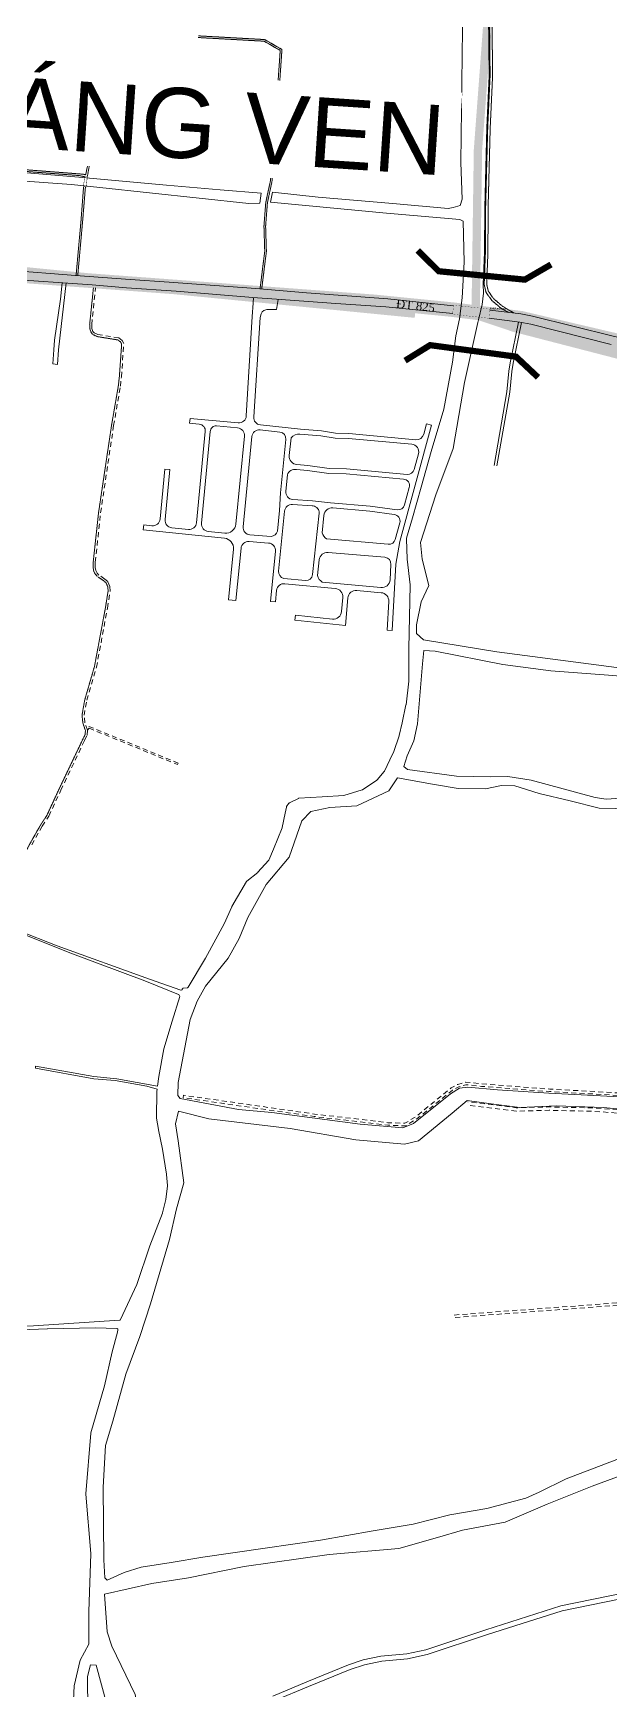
# Model space of a CAD drawing. Header units: metres. Extents: x 556238 to 587446, y 1177111 to 1219372.
# Drawn here: x 574813 to 575507, y 1197093 to 1199084 of the extents above; entities that cross this region are included whole.
import ezdxf

# ---------------------------------------------------------------- set-up
doc = ezdxf.new("R2010")
doc.units = ezdxf.units.M
doc.header["$MEASUREMENT"] = 0
for name, pattern in [('ACAD_ISO03W100', [30, 12, -18]), ('DASHED2', [0.375, 0.25, -0.125]), ('Xr_GT Ben Luc$0$ACAD_ISO05W100', [33, 24, -3, 0, -3, 0, -3]), ('Xr_Nen GT$0$DASHED', [0.75, 0.5, -0.25]), ('Xr_Nen GT$0$MON', [10, 6, -4])]:
    doc.linetypes.add(name, pattern=pattern)
doc.layers.add('CAU', color=7, linetype='Continuous')
doc.layers.add('DUONG GIAO THONG', color=7, linetype='Continuous')
for name, color, linetype, lineweight in [('CNTV-TEXT', 40, 'Continuous', 20), ('PHL_VUNG CAP NUOC', 4, 'Xr_GT Ben Luc$0$ACAD_ISO05W100', 40), ('Pipe Existing_DTDH', 4, 'ACAD_ISO03W100', 40), ('Xr_Nen GT$0$CAU-CONG', 4, 'Continuous', 0), ('Xr_Nen GT$0$DUONG BT-NEN BT', 38, 'Continuous', 0), ('Xr_Nen GT$0$DUONG NHUA', 38, 'Continuous', 0), ('Xr_Nen GT$0$DUONG_DA', 38, 'Xr_Nen GT$0$MON', 0), ('Xr_Nen GT$0$Madiem', 5, 'Continuous', 0), ('Xr_Nen GT$1$SONG_HO', 250, 'Continuous', 0)]:
    doc.layers.add(name, color=color, linetype=linetype, lineweight=lineweight)
doc.styles.add('ARIAL', font='arial.ttf')
doc.styles.add('Xr_Nen GT$0$BINH_DO', font='Vhelvcn.ttf')
doc.styles.add('Xr_Nen GT$0$ROMANS', font='romans.shx')
doc.linetypes.add('Xr_Nen GT$0$TAL_N_P', pattern='A,2,[130,ltypeshp.shx,S=1,R=0,X=0,Y=-1],4,[130,ltypeshp.shx,S=2,R=0,X=0,Y=-2],2', length=8)
doc.linetypes.add('Xr_Nen GT$0$TAL_N_T', pattern='A,2,[130,ltypeshp.shx,S=1,R=0,X=0,Y=1],4,[130,ltypeshp.shx,S=2,R=0,X=0,Y=2],2', length=8)

# ---------------------------------------------------------------- blocks, each defined once
blk = doc.blocks.new('GT CHINH')
at = {"layer": 'CAU', "ltscale": 5, "const_width": 7.5}
for points in [[(9883.3, -375.4), (9908.3, -400.4), (10011.8, -410.5), (10043.2, -392.3)], [(9868, -507.8), (9898, -489.2), (10001.1, -503), (10027.6, -527.9)]]:
    blk.add_lwpolyline(points, dxfattribs=at)
at = {"layer": 'DUONG GIAO THONG', "color": 9, "ltscale": 5, "const_width": 17.5}
blk.add_lwpolyline([(10185.4, -498.7), (10068.3, -471.3), (10007.4, -456.9), (9925.6, -446.6), (9831.2, -437.2), (9562.4, -417.1), (9344.3, -401), (9160, -387), (8869.4, -363), (8610.9, -331.3), (8429.6, -309.4), (7769.3, -229)], dxfattribs=at)
at = {"layer": 'CNTV-TEXT', "ltscale": 5, "insert": (9479.5, -215), "char_height": 84, "width": 874.675, "attachment_point": 5, "rotation": 356.1955, "style": 'ARIAL', "bg_fill": 3, "box_fill_scale": 1.2, "bg_fill_color": 256, "bg_fill_transparency": 0}
blk.add_mtext('CẦU LÁNG VEN', dxfattribs=at)
blk = doc.blocks.new('DTDH_EXISTING_PIPE')
at = {"layer": 'Pipe Existing_DTDH', "color": 3, "linetype": 'DASHED2', "ltscale": 200, "const_width": 15, "elevation": 0.8, "flags": 128}
for points in [[(-2496, -1266.2), (-3136.9, -1203.2), (-3545.3, -1165.9), (-4627.7, -1016.2), (-4675, -1002.8), (-4693.2, -971.8), (-4718.3, -916.6), (-5085, 59.8), (-5109.8, 114.2), (-5172.5, 213.7), (-5249.9, 317.4), (-5555.4, 744.2), (-5667.4, 914.8), (-5831.8, 1137.3), (-5935.2, 1288.6), (-6032.7, 1441), (-6287.6, 1866.7), (-6610.9, 2390.5), (-6649.7, 2469.8), (-6694.7, 2573), (-6740.6, 2687.7), (-6800.8, 2839), (-6832.2, 2920), (-6836.4, 2930.7), (-6842.6, 2944.3)], [(299.1, -1601.8), (225.6, -1689.8), (77.2, -1896), (-11.3, -2040.1), (-169.7, -2299.3), (-221.1, -2360.2), (-265.3, -2418), (-320, -2488.8), (-398.2, -2594), (-440.4, -2650.1), (-483.7, -2705.8), (-530.4, -2771.4), (-541.3, -2785.3), (-547.5, -2791), (-551.7, -2792.2), (-564.3, -2769.6), (-572, -2741), (-590.4, -2702.8), (-601.5, -2688.1), (-604.9, -2687.4), (-612.8, -2688.1), (-665, -2696.1), (-671.7, -2566), (-674.9, -2437.5), (-677.1, -2370.9), (-680.8, -2325.8), (-688, -2295.8), (-695.7, -2281.4), (-712.8, -2259.2), (-810.3, -2163), (-952.9, -2032.8), (-1398.1, -1605.1), (-1431, -1574.6), (-1525.7, -1515.4), (-1602.5, -1464.7), (-1681.1, -1448), (-1944, -1395.2), (-2376.7, -1283.2), (-2428.1, -1265.9)]]:
    blk.add_lwpolyline(points, dxfattribs=at)

msp = doc.modelspace()

# ---------------------------------------------------------------- linework, layer by layer
at = {"layer": 'PHL_VUNG CAP NUOC', "color": 13, "ltscale": 5, "const_width": 10}
msp.add_lwpolyline([(575567.67454, 1199630.86106), (575373.10981, 1199302.19587), (575363.71881, 1199206.34669), (575366.12776, 1199198.77724), (575347.04923, 1198943.79555), (575344.3158, 1198751.22313), (575342.84413, 1198748.69087), (575398.94427, 1198741.61663), (575459.90607, 1198727.15504), (575576.96232, 1198699.74477)], dxfattribs=at)
at = {"layer": 'Xr_Nen GT$0$CAU-CONG', "const_width": 0.5, "flags": 128}
msp.add_lwpolyline([(574878.26691, 1198912.15752), (574876.68212, 1198899.14065), (574873.50558, 1198899.52739), (574875.09036, 1198912.54426)], close=True, dxfattribs=at)
at = {"layer": 'Xr_Nen GT$0$CAU-CONG', "const_width": 0.2, "elevation": 4.264, "flags": 128}
msp.add_lwpolyline([(575361.52, 1198752.469), (575317.80262, 1198757.27791), (575316.60184, 1198746.36168), (575360.51219, 1198741.53155)], close=True, dxfattribs=at)
at = {"layer": 'Xr_Nen GT$0$DUONG BT-NEN BT', "flags": 128}
for points in [[(574852.90685, 1198783.96379), (574843.39057, 1198703.74939), (574842.25759, 1198686.23024), (574836.63828, 1198687.01952), (574837.99377, 1198703.78945), (574838.89881, 1198715.28552), (574845.83389, 1198764.35888), (574845.83389, 1198764.35888), (574847.80936, 1198784.30661)], [(575366.32266, 1198564.82109), (575381.71369, 1198653.10704), (575384.14921, 1198677.98406), (575385.82485, 1198688.09105), (575395.73427, 1198737.022)], [(575369.77066, 1198564.21999), (575385.18424, 1198652.63532), (575387.62118, 1198677.52681), (575389.26731, 1198687.45581), (575399.23684, 1198736.46337)]]:
    msp.add_lwpolyline(points, dxfattribs=at)
at = {"layer": 'Xr_Nen GT$0$DUONG NHUA', "flags": 128}
for points in [[(575316.69438, 1198747.28203), (575236.61625, 1198755.35642), (575176.25978, 1198759.48315), (575105.16681, 1198764.35033), (575076.95758, 1198766.54504), (574984.6008, 1198774.17602), (574925.29104, 1198778.32196), (574884.15554, 1198781.86224), (574778.65567, 1198788.95737)], [(575361.52225, 1198751.47143), (575361.52225, 1198751.47143), (575398.65066, 1198746.76477), (575412.61561, 1198744.07853), (575509.42335, 1198719.9824), (575578.09534, 1198704.61489), (575760.89648, 1198660.45964), (575886.60895, 1198630.42174), (575926.3412, 1198622.12101), (575965.55265, 1198615.06939), (576017.84326, 1198605.93901), (576100.50987, 1198591.11261), (576149.63505, 1198582.43086), (576164.00163, 1198579.5004), (576188.3346, 1198573.12829), (576199.80857, 1198568.6116), (576221.28006, 1198558.92238), (576288.8677, 1198517.82904), (576328.7371, 1198492.76703), (576377.55602, 1198460.73738), (576398.35522, 1198445.71221), (576415.05733, 1198431.92877), (576541.74028, 1198317.52824)], [(575961.36386, 1197085.5387), (575910.90998, 1197121.69582), (575854.21874, 1197162.1568), (575806.90906, 1197196.13355), (575757.63586, 1197230.47705), (575734.48321, 1197247.02595), (575729.02877, 1197247.92036), (575710.69343, 1197244.51022), (575618.35412, 1197223.64197), (575448.11212, 1197188.84393), (575358.48003, 1197160.27229), (575286.03703, 1197136.14744), (575262.59702, 1197131.10277), (575231.50502, 1197128.23125), (575210.84013, 1197124.05977), (575193.78733, 1197118.24588), (575143.78503, 1197097.92569), (575103.21598, 1197080.86136)], [(575617.09188, 1197229.50803), (575446.59588, 1197194.65807), (575356.62095, 1197165.97714), (575284.45322, 1197141.94396), (575261.68666, 1197137.04423), (575230.63301, 1197134.17625), (575209.27187, 1197129.86423), (575191.68806, 1197123.86929), (575141.49233, 1197103.47049), (575100.6562, 1197086.29382)]]:
    msp.add_lwpolyline(points, dxfattribs=at)
at = {"layer": 'Xr_Nen GT$0$DUONG NHUA'}
for points in [[(575317.69651, 1198756.5681), (575239.05419, 1198765.09922), (575141.36783, 1198772.19082), (575080.26103, 1198777.15419), (574976.51442, 1198784.80106), (574929.37399, 1198788.32569), (574864.05964, 1198793.09452), (574782.61865, 1198799.31233)], [(575360.53222, 1198741.78466), (575360.53222, 1198741.78466), (575397.13506, 1198736.87298), (575410.46189, 1198734.30949), (575507.12343, 1198710.24975)]]:
    msp.add_lwpolyline(points, dxfattribs=at)
for points in [[(575085.77992, 1198742.68438), (575077.87407, 1198622.96673, 0.4018436039), (575085.88118, 1198613.42647), (575133.8375, 1198608.20952), (575159.12342, 1198606.25544), (575176.09794, 1198603.44407), (575191.89351, 1198603.2115), (575272.41016, 1198595.71917, 0.3650181473), (575281.93312, 1198602.33528), (575285.29363, 1198614.7862), (575291.08635, 1198613.22274), (575253.33128, 1198473.33744), (575248.64408, 1198446.25583), (575243.91595, 1198366.40922), (575237.92644, 1198366.76389), (575239.97496, 1198401.35835, 0.404305137), (575230.92204, 1198411.90616), (575201.70821, 1198414.63367, 0.4153477515), (575190.81839, 1198405.56802), (575187.85371, 1198372.4284), (575127.23909, 1198378.74366), (575127.86084, 1198384.71135), (575172.32772, 1198380.07849, 0.4184932129), (575183.3242, 1198389.1336), (575184.85123, 1198406.20289, 0.4130802821), (575175.8206, 1198417.05063), (575115.07129, 1198422.7224, 0.4120638382), (575105.28002, 1198414.6638), (575103.87765, 1198400.74839), (575097.90789, 1198401.35001), (575103.98632, 1198461.6651, 0.420302462), (575095.74817, 1198471.53896), (575072.31732, 1198473.41025, 0.4093152217), (575062.64266, 1198465.3055), (575056.57411, 1198402.58024), (575047.61594, 1198403.44692), (575053.5029, 1198464.29533, 0.4124670083), (575042.7855, 1198477.38804), (574945.18162, 1198487.4192), (574945.79504, 1198493.38776), (574955.68783, 1198492.37103, 0.4161072599), (574965.56655, 1198500.46162), (574971.3364, 1198560.40875), (574977.3088, 1198559.83392), (574971.52409, 1198499.73243, 0.4123223972), (574979.56257, 1198489.91733), (574999.44636, 1198487.87379, 0.4163548839), (575009.32581, 1198495.97194), (575019.77875, 1198605.54499, 0.4144204216), (575012.56901, 1198614.2691), (575000.85477, 1198615.37825), (575001.42035, 1198621.35154), (575059.1108, 1198615.88915, 0.4225744657), (575068.93961, 1198624.25603), (575075.96235, 1198743.6937), (575077.0285, 1198759.89026), (575077.54271, 1198766.49952)], [(575106.4046, 1198485.66121), (575108.93058, 1198510.726), (575110.19941, 1198531.81012), (575116.43225, 1198596.11479, 0.4107807916), (575109.33475, 1198604.83966), (575085.54244, 1198607.42792, 0.4177066792), (575075.61094, 1198599.34739), (575065.14677, 1198491.1883, 0.4191289282), (575073.38844, 1198481.35018), (575098.95957, 1198479.30796, 0.256596058), (575106.4046, 1198485.66121)], [(575107.62521, 1198437.93474, 0.3247916007), (575113.86733, 1198428.8609), (575139.92042, 1198426.42849, 0.4109680536), (575148.62071, 1198433.56186), (575156.33565, 1198507.34251, 0.4147191245), (575149.19729, 1198516.13255), (575147.85513, 1198516.27055), (575124.43116, 1198517.86262, 0.4047041682), (575114.86622, 1198509.78576), (575107.62521, 1198437.93474)]]:
    msp.add_lwpolyline(points, format="xyb", dxfattribs=at)
at = {"layer": 'Xr_Nen GT$0$DUONG NHUA', "elevation": 1.822}
msp.add_lwpolyline([(575107.17814, 1198764.047), (575105.30407, 1198752.12362), (575093.77818, 1198752.12362), (575090.09146, 1198751.02777), (575088.15591, 1198749.24719), (575086.77338, 1198746.76053), (575085.77992, 1198742.68438)], dxfattribs=at)
at = {"layer": 'Xr_Nen GT$0$DUONG NHUA'}
for points in [[(575025.79501, 1198605.4299), (575015.28204, 1198495.2276, 0.4120754782), (575023.32124, 1198485.42006), (575043.22085, 1198483.3749, 0.4159622761), (575056.39191, 1198494.15644), (575066.64082, 1198600.0906, 0.4148126006), (575058.53102, 1198609.91721), (575033.17219, 1198612.3183, 0.4481251551)], [(575122.64958, 1198598.06683), (575120.58077, 1198576.72276, 0.4208104385), (575129.79326, 1198565.78549), (575134.13192, 1198565.46317), (575142.95717, 1198564.54494), (575168.48847, 1198561.09919), (575189.29582, 1198560.73848), (575262.00908, 1198553.98989, 0.3649501396), (575270.47202, 1198559.87104), (575275.58692, 1198578.82213, 0.465181986), (575267.73171, 1198590.1286), (575191.57089, 1198597.2156), (575175.56059, 1198597.45133), (575158.40071, 1198600.2934), (575133.3752, 1198602.22736, 0.2390140047)], [(575118.32184, 1198553.4173), (575116.41088, 1198533.70176, 0.4226630462), (575124.7586, 1198523.8542), (575148.36556, 1198522.2497), (575169.99962, 1198520.02525), (575217.75864, 1198515.68116), (575250.25304, 1198511.50399, 0.3749841021), (575258.99668, 1198517.35409), (575264.65442, 1198538.31643, 0.4652549877), (575257.67011, 1198548.3668), (575188.96611, 1198554.74329), (575168.03367, 1198555.10617), (575142.24529, 1198558.58662), (575133.59908, 1198559.48622), (575129.23889, 1198559.81014, 0.3858486887)], [(575165.25905, 1198476.50152), (575239.41248, 1198470.08104, 0.3632010295), (575247.82619, 1198475.96661), (575253.21076, 1198495.91684, 0.4545622723), (575246.50715, 1198505.93615), (575217.10416, 1198509.71592), (575172.95546, 1198513.73162, 0.4102713474), (575162.10384, 1198504.81273), (575159.8956, 1198483.69462, 0.1459740191)], [(575160.22707, 1198424.53259), (575230.60064, 1198417.96226, 0.4241918991), (575241.51275, 1198427.32785), (575242.61443, 1198445.93258, 0.4062626612), (575235.31851, 1198454.37565), (575167.32084, 1198460.26314, 0.4090040839), (575156.51246, 1198451.3404), (575154.53127, 1198432.39358, 0.1926592737)]]:
    msp.add_lwpolyline(points, format="xyb", close=True, dxfattribs=at)
at = {"layer": 'Xr_Nen GT$0$DUONG_DA', "linetype": 'Xr_Nen GT$0$DASHED', "flags": 128}
for points in [[(575629.79402, 1199648.87493), (575615.54584, 1199638.34514), (575605.88577, 1199631.97482), (575592.31956, 1199627.63338), (575585.21122, 1199623.14719), (575574.51143, 1199610.28082), (575549.06379, 1199567.81833), (575486.42932, 1199461.15534), (575454.05064, 1199411.11681), (575397.98106, 1199310.37794), (575383.08302, 1199281.30403), (575378.97783, 1199271.09451), (575374.30946, 1199255.71618), (575372.67599, 1199229.41179), (575370.06354, 1199197.80079), (575360.85204, 1199106.78626), (575361.62076, 1199032.99302), (575358.75085, 1198970.48969), (575356.22762, 1198874.4781), (575356.00671, 1198821.04017), (575354.52172, 1198782.13969), (575356.74599, 1198772.76597), (575363.54171, 1198763.10583), (575374.24282, 1198753.96408), (575383.75644, 1198748.48199)], [(575632.05502, 1199646.81552), (575617.26436, 1199635.88482), (575607.19299, 1199629.24329), (575593.59771, 1199624.89254), (575587.21409, 1199620.86374), (575576.96587, 1199608.54037), (575551.64395, 1199566.28767), (575488.98335, 1199459.58016), (575456.62348, 1199409.57072), (575400.62745, 1199308.96398), (575385.81535, 1199280.05779), (575381.81029, 1199270.09728), (575377.28196, 1199255.18027), (575375.66832, 1199229.19526), (575373.05107, 1199197.52618), (575363.85362, 1199106.65042), (575364.62148, 1199032.9398), (575361.74904, 1198970.38147), (575359.22745, 1198874.43248), (575359.00647, 1198820.97673), (575357.53514, 1198782.43417), (575359.5317, 1198774.02009), (575365.77782, 1198765.14122), (575375.97407, 1198756.43076), (575389.76607, 1198748.0168)], [(575085.44074, 1198776.73347), (575091.09548, 1198821.89607), (575090.15298, 1198852.24816), (575092.30369, 1198880.50784), (575097.83437, 1198906.32147), (575100.56601, 1198929.81221), (575102.25935, 1198955.48617), (575109.67761, 1199063.29555), (575090.49887, 1199074.41559), (575011.2855, 1199078.82665)], [(575087.43606, 1198776.5714), (575093.09935, 1198821.80231), (575092.15534, 1198852.20319), (575094.28766, 1198880.22115), (575099.80997, 1198905.99573), (575102.55838, 1198929.63077), (575104.25483, 1198955.35171), (575111.7584, 1199064.40095), (575091.08798, 1199076.38589), (575011.3967, 1199080.82355)], [(574878.2661, 1198912.15088), (574881.76105, 1198931.36794), (574888.67781, 1198973.78249), (574901.16157, 1199034.67679), (574899.20232, 1199035.07845), (574886.71041, 1198974.14441), (574879.7856, 1198931.68048), (574876.22428, 1198914.2376), (574868.73104, 1198914.98924), (574802.45081, 1198920.10388), (574748.12468, 1198924.29606), (574709.06737, 1198927.30999), (574676.15892, 1198930.10794), (574630.03882, 1198933.85944), (574585.62171, 1198938.34569), (574535.13331, 1198942.84105), (574534.95593, 1198940.84893), (574585.43253, 1198936.35462), (574629.85723, 1198931.8676), (574675.99313, 1198928.11482), (574708.90571, 1198925.31652), (574747.97081, 1198922.30199), (574802.29693, 1198918.10981), (574868.43461, 1198913.00617), (574874.87239, 1198911.56831)], [(574864.66532, 1198793.06687), (574870.5549, 1198858.75416), (574873.66131, 1198899.50843)], [(574866.65733, 1198792.88827), (574872.54825, 1198858.59041), (574875.85713, 1198899.24109)], [(574269.81376, 1198826.28213), (574220.879, 1198606.19456), (574224.60158, 1198601.73941), (574260.00322, 1198593.8931), (574407.35504, 1198553.13308), (574557.55365, 1198512.91226), (574653.46075, 1198486.13983), (574656.07262, 1198483.5787), (574657.72304, 1198479.59578), (574657.139, 1198475.16114), (574645.28621, 1198434.67816), (574645.34735, 1198432.63625), (574646.5825, 1198431.24587), (574649.79123, 1198430.12757), (574731.61824, 1198405.74895), (574730.90442, 1198403.35302), (574649.02254, 1198427.74799), (574645.1455, 1198429.09921), (574642.87563, 1198431.65435), (574642.77546, 1198434.99988), (574654.68557, 1198475.67865), (574655.15695, 1198479.25783), (574653.95823, 1198482.15065), (574652.1694, 1198483.90473), (574556.89421, 1198510.50076), (574406.69843, 1198550.72083), (574259.39908, 1198591.46633), (574224.06062, 1198599.29864), (574219.36005, 1198599.363), (574219.25114, 1198598.87317), (574174.82821, 1198406.44494), (574154.03684, 1198317.84129), (574134.79608, 1198208.28125), (574127.13171, 1198167.35254), (574098.89604, 1198060.34193), (574098.55957, 1198052.40853), (574098.97887, 1198048.69904), (574102.72358, 1198044.65688), (574120.95543, 1198037.77649), (574271.39675, 1197998.84225), (574275.42504, 1197996.35808), (574382.3747, 1197975.168), (574462.82885, 1197958.98865), (574504.66616, 1197945.72289), (574514.83451, 1197944.5774), (574523.43522, 1197945.64179), (574537.94973, 1197951.08444), (574606.31101, 1197984.72436), (574659.89575, 1198014.25591), (574668.64591, 1198025.10636), (574678.50751, 1198044.24285), (574681.7531, 1198046.74372), (574687.87973, 1198046.70093), (574752.91567, 1198023.32392), (574756.98204, 1198022.93541), (574759.75506, 1198023.61926), (574763.45762, 1198025.53661), (574765.89542, 1198028.1457), (574809.15877, 1198110.15596), (574821.92852, 1198132.67795), (574829.78629, 1198144.76479), (574844.04593, 1198175.63042), (574872.68825, 1198235.67423), (574875.46841, 1198241.33465), (574875.90314, 1198246.25427), (574872.83425, 1198255.13557), (574871.76118, 1198264.66146), (574875.07533, 1198283.23045), (574886.63063, 1198322.88541), (574899.90875, 1198393.91353), (574903.10073, 1198413.98743), (574902.72007, 1198418.8518), (574900.66636, 1198423.66868), (574897.79579, 1198426.23414), (574890.48228, 1198431.20471), (574887.88249, 1198434.02518), (574885.82597, 1198437.58593), (574885.19177, 1198441.83873), (574885.2344, 1198448.88321), (574891.65275, 1198508.24663), (574907.22244, 1198613.00198), (574915.354, 1198660.22813), (574916.62107, 1198671.45106), (574919.35445, 1198710.60325), (574917.88589, 1198713.33465), (574915.00332, 1198715.51963), (574890.0368, 1198719.55109), (574884.64832, 1198722.14783), (574882.70594, 1198724.46736), (574881.2173, 1198728.73623), (574880.94092, 1198734.00329), (574885.4807, 1198778.23436)]]:
    msp.add_lwpolyline(points, dxfattribs=at)
at = {"layer": 'Xr_Nen GT$0$DUONG_DA'}
for points in [[(574811.35224, 1198108.95591), (574824.06587, 1198131.37891), (574831.98034, 1198143.55298), (574846.30898, 1198174.56795), (574874.9385, 1198234.58495), (574877.91771, 1198240.65061), (574878.44043, 1198246.56609), (574875.28756, 1198255.69046), (574874.28616, 1198264.58007), (574877.51293, 1198282.65949), (574889.06536, 1198322.3046), (574902.3724, 1198393.48746), (574905.61621, 1198413.88726), (574905.18048, 1198419.45536), (574902.7476, 1198425.16156), (574899.33814, 1198428.20863), (574892.12551, 1198433.11064), (574889.90867, 1198435.51566), (574888.22853, 1198438.42471), (574887.69289, 1198442.01658), (574887.73359, 1198448.74091), (574894.13291, 1198507.92837), (574909.69106, 1198612.60605), (574917.83007, 1198659.87549), (574919.11128, 1198671.22367), (574921.89873, 1198711.15036), (574919.82997, 1198714.99808), (574916.01696, 1198717.88834), (574890.79443, 1198721.96113), (574886.21907, 1198724.16602), (574884.91605, 1198725.72205), (574883.69519, 1198729.22301), (574883.44764, 1198733.94079), (574887.96764, 1198777.97911)], [(574878.44043, 1198246.56609), (574880.47589, 1198248.99063), (574986.54795, 1198205.3367), (574987.30911, 1198207.18619), (574876.25508, 1198252.89046)]]:
    msp.add_lwpolyline(points, dxfattribs=at)
at = {"layer": 'Xr_Nen GT$0$DUONG_DA', "flags": 128}
for points in [[(575686.06115, 1197797.06502), (575675.53156, 1197801.51801), (575611.94362, 1197802.8185), (575546.6095, 1197809.22125), (575433.24714, 1197815.5828), (575351.38544, 1197821.83416), (575332.15919, 1197823.91383), (575322.74475, 1197821.13062), (575314.93833, 1197816.95565), (575272.48387, 1197782.50573), (575259.4502, 1197774.46719), (575239.00543, 1197775.20444), (575150.63788, 1197785.62714), (574993.47676, 1197808.14683), (574993.05124, 1197805.17717), (575150.24935, 1197782.65217), (575238.77529, 1197772.21079), (575260.25095, 1197771.43637), (575274.22367, 1197780.05407), (575316.60599, 1197814.44544), (575323.88924, 1197818.34061), (575332.43371, 1197820.86663), (575351.10985, 1197818.84647), (575433.04886, 1197812.5892), (575546.37906, 1197806.22947), (575611.76638, 1197799.8215), (575674.72878, 1197798.5338), (575681.36674, 1197794.86318)], [(575672.47146, 1197782.61021), (575658.42978, 1197780.77795), (575620.70103, 1197778.30847), (575599.57568, 1197777.44686), (575549.07843, 1197782.51545), (575518.13214, 1197786.44488), (575487.05011, 1197788.83623), (575432.48587, 1197790.11613), (575392.81661, 1197789.08856), (575334.52327, 1197796.32759)], [(575674.17886, 1197786.81311), (575658.03997, 1197784.76099), (575620.48887, 1197782.30314), (575599.69451, 1197781.45503), (575549.53019, 1197786.49021), (575518.53774, 1197790.4255), (575487.25058, 1197792.83263), (575432.48098, 1197794.11735), (575393.01238, 1197793.09498), (575335.01622, 1197800.2971)], [(575652.047, 1197573.42629), (575642.7499, 1197568.7604), (575633.97452, 1197566.01356), (575528.18053, 1197559.75291), (575318.38985, 1197544.13986), (575318.6125, 1197541.14813), (575528.38048, 1197556.75949), (575634.5193, 1197563.04055), (575643.84751, 1197565.96043), (575654.8113, 1197571.01052)]]:
    msp.add_lwpolyline(points, dxfattribs=at)
at = {"layer": 'Xr_Nen GT$1$SONG_HO', "linetype": 'Xr_Nen GT$0$TAL_N_P', "flags": 128}
msp.add_lwpolyline([(574363.11147, 1200804.47708), (574378.20714, 1200806.67163), (574379.0768, 1200790.74156), (574381.24245, 1200745.17014), (574384.28322, 1200717.77451), (574391.63543, 1200696.14746), (574417.061, 1200657.57296), (574523.6358, 1200475.72201), (574736.8215, 1200113.52463), (574893.70769, 1199855.36382), (574950.94884, 1199758.42258), (574978.05871, 1199708.43543), (575004.10894, 1199648.7077), (575044.70614, 1199554.0935), (575078.3165, 1199484.89321), (575119.05104, 1199392.15291), (575144.63657, 1199332.59991), (575154.08197, 1199315.69385), (575163.84908, 1199284.83015), (575173.78978, 1199259.49998), (575181.95298, 1199249.02805), (575190.3882, 1199243.10506), (575212.7822, 1199239.83913), (575249.8775, 1199236.8656), (575260.38265, 1199234.4524), (575272.11042, 1199228.95536), (575276.0755, 1199226.00923), (575276.52512, 1199219.4395), (575278.5357, 1199211.97902), (575283.26934, 1199209.09284), (575303.45043, 1199206.66148), (575328.95902, 1199204.14044), (575336.10918, 1199204.71931), (575335.99379, 1199231.57675), (575338.22591, 1199251.77056), (575341.20951, 1199263.11914), (575346.56503, 1199278.49258), (575354.67971, 1199296.60272), (575365.62468, 1199319.56016), (575374.49285, 1199336.19987), (575406.83118, 1199394.57854), (575447.79553, 1199461.55448), (575492.40764, 1199537.28065), (575516.10394, 1199580.90608), (575543.33713, 1199622.01402), (575565.20515, 1199649.43354), (575575.45784, 1199658.32532), (575598.47799, 1199670.64532), (575602.24779, 1199670.71412), (575615.17163, 1199659.54671), (575621.2454, 1199653.65566), (575623.16066, 1199649.50336), (575622.73862, 1199646.35667), (575614.91572, 1199639.24725), (575605.40645, 1199632.97639), (575591.85091, 1199628.63836), (575584.47684, 1199623.98446), (575573.61147, 1199610.91899), (575548.11773, 1199568.37957), (575485.49285, 1199461.73291), (575453.10726, 1199411.68371), (575397.01072, 1199310.89639), (575382.08116, 1199281.76098), (575377.93927, 1199271.46016), (575373.21954, 1199255.91268), (575371.5788, 1199229.49119), (575368.96811, 1199197.90148), (575359.75146, 1199106.83606), (575360.5205, 1199033.01254), (575357.65151, 1198970.52937), (575355.12768, 1198874.49482), (575354.90679, 1198821.06343), (575353.41679, 1198782.03172), (575353.73039, 1198771.87618), (575352.16619, 1198758.20047), (575347.57515, 1198739.87729), (575347.57515, 1198739.87729), (575347.03896, 1198736.31529), (575347.03896, 1198736.31529), (575330.91459, 1198664.43578), (575317.27525, 1198584.95531), (575296.54367, 1198529.32929), (575278.17669, 1198472.23451), (575280.17602, 1198452.07455), (575287.98569, 1198420.40847), (575278.89783, 1198400.79335), (575273.07174, 1198373.47139), (575273.07174, 1198362.75574), (575281.79611, 1198355.30927), (575369.65061, 1198340.92083), (575513.52894, 1198321.83201), (575617.49457, 1198314.02227), (575664.80298, 1198317.63777), (575714.27705, 1198326.19142), (575814.7893, 1198350.16546), (575858.82864, 1198379.99412), (575912.11004, 1198418.93524), (575972.76221, 1198447.58757), (575997.53405, 1198456.157), (576023.95047, 1198463.91699)], dxfattribs=at)
at = {"layer": 'Xr_Nen GT$1$SONG_HO', "linetype": 'Xr_Nen GT$0$TAL_N_P', "elevation": 3.984, "flags": 128}
msp.add_lwpolyline([(575324.73463, 1198740.77196), (575328.01679, 1198765.94851), (575330.40337, 1198809.09125), (575329.36891, 1198858.19945), (575325.31739, 1198860.36329), (575237.37405, 1198867.88294), (575098.10675, 1198881.08597), (575100.45604, 1198893.1742), (575155.08225, 1198887.03529), (575244.72455, 1198879.51201), (575311.28954, 1198873.24733), (575317.33069, 1198874.73091), (575325.57715, 1198877.00414), (575328.08578, 1198884.5243), (575326.60414, 1198928.60946), (575328.32808, 1199088.70076), (575335.28801, 1199183.60062), (575299.9547, 1199188.90921), (575180.57067, 1199203.23398), (575086.44536, 1199221.40537), (575084.42873, 1199289.7975), (575149.25712, 1199301.42464), (575142.31854, 1199318.72292), (575120.40683, 1199363.87243), (575039.13095, 1199530.13349), (574981.43308, 1199648.7035), (574957.58717, 1199699.29994), (574911.70309, 1199786.59548), (574847.89203, 1199895.0415), (574748.03545, 1200065.94476), (574593.45106, 1200319.41821), (574474.92632, 1200524.00718), (574435.37846, 1200591.02174), (574394.84203, 1200660.97073), (574383.93381, 1200679.60837), (574377.03501, 1200692.41805), (574372.76261, 1200702.93096), (574369.39616, 1200726.35289), (574366.08424, 1200760.3701), (574363.88984, 1200801.30312), (574363.11147, 1200804.47708)], dxfattribs=at)
at = {"layer": 'Xr_Nen GT$1$SONG_HO', "linetype": 'Xr_Nen GT$0$TAL_N_P', "flags": 128}
msp.add_lwpolyline([(575086.82923, 1198891.9808), (575085.29945, 1198879.97781), (575071.81422, 1198879.35502), (574893.30442, 1198898.76983), (574859.10309, 1198902.2453), (574736.13845, 1198911.23684), (574666.08562, 1198917.53482), (574588.08423, 1198925.56978), (574557.29346, 1198926.20965), (574456.27168, 1198931.95407), (574420.23863, 1198926.04363), (574371.93574, 1198910.15062), (574341.81006, 1198899.12547), (574309.11934, 1198899.51549), (574253.15868, 1198908.28321), (574195.18408, 1198913.76594), (574193.83406, 1198924.21411), (574265.32769, 1198916.56732), (574308.58868, 1198909.04514), (574337.61321, 1198908.00071), (574388.43748, 1198924.95498), (574421.21211, 1198935.43814), (574454.21654, 1198940.9958), (574515.46072, 1198937.46898), (574572.84319, 1198935.67611), (574631.90698, 1198930.00297), (574685.98864, 1198925.9539), (574740.93878, 1198921.25901), (574805.73016, 1198916.34291), (574867.91286, 1198911.07285), (574889.5985, 1198909.03503), (574973.2439, 1198901.45199), (575037.45827, 1198895.84215)], close=True, dxfattribs=at)
at = {"layer": 'Xr_Nen GT$1$SONG_HO', "linetype": 'Xr_Nen GT$0$TAL_N_P', "elevation": 3.984}
for points in [[(574795.03159, 1198006.06152), (574841.90067, 1197987.52001, 0.0081234906), (574841.94628, 1197987.50282), (574952.66766, 1197947.81058, 0.0011914771), (574952.6744, 1197947.80818), (574990.25086, 1197934.53924, 0.4146325348), (574992.16544, 1197935.45622), (574992.33537, 1197935.93964, -0.3041836153), (574993.6731, 1197936.94022), (574997.80112, 1197937.15347, 0.2496956192), (574999.00998, 1197937.87974), (575020.0679, 1197972.97675, 0.0106085282), (575020.09947, 1197973.032), (575042.36962, 1198013.99358, 0.0210987776), (575042.42531, 1198014.1072), (575051.46285, 1198034.69778, -0.0302880522), (575051.54575, 1198034.85931), (575069.37544, 1198064.9635, -0.0901485171), (575069.72701, 1198065.3688), (575082.73188, 1198075.80943, 0.040064563), (575082.90641, 1198075.97417), (575095.74626, 1198090.20206, 0.0823984655), (575096.01114, 1198090.61555), (575101.73506, 1198103.95586, 0.0050268712), (575101.74667, 1198103.98369), (575112.03356, 1198129.3546, 0.0476941728), (575112.11518, 1198129.6282), (575115.57536, 1198147.18675, -0.0020776499), (575115.57782, 1198147.19897), (575117.04646, 1198154.33823, -0.1043261253), (575117.29373, 1198154.90593), (575120.16418, 1198158.9379, -0.1233074909), (575120.71839, 1198159.41112), (575131.47984, 1198164.76111, -0.0993432324), (575132.04973, 1198164.91475), (575159.86435, 1198166.73326, -0.000734572), (575159.86875, 1198166.73354), (575185.86571, 1198168.35652, 0.0583618833), (575186.20912, 1198168.41864), (575208.05789, 1198175.07043, 0.0727799741), (575208.45074, 1198175.25578), (575225.7832, 1198186.76416, 0.0688488097), (575226.09132, 1198187.03637), (575234.6443, 1198196.99329, 0.0659480478), (575234.85955, 1198197.32327), (575241.41143, 1198211.01634, 0.0062534496), (575241.4272, 1198211.05038), (575245.90506, 1198221.0434, 0.0223840214), (575245.95442, 1198221.16824), (575252.45272, 1198240.03224, 0.023974277), (575252.49298, 1198240.17025), (575256.18183, 1198255.51838, 0.0076708845), (575256.1919, 1198255.56329), (575260.65941, 1198277.02956, 0.0213028498), (575260.68009, 1198277.15564), (575264.09361, 1198305.46727, 0.0299371455), (575264.1044, 1198305.64641), (575264.11526, 1198344.79929, -0.0056068203), (575264.11565, 1198344.83293), (575265.84418, 1198420.95156, 0.0357463549), (575265.83374, 1198421.16551), (575262.10006, 1198452.07278, -0.0216471533), (575262.09008, 1198452.20222), (575261.26373, 1198476.7539, -0.078785041), (575261.32165, 1198477.22011), (575268.36503, 1198501.63645, -0.0002247078), (575268.36541, 1198501.63774), (575279.04134, 1198538.52205, 0.0036981091), (575279.04736, 1198538.54341), (575290.74911, 1198581.33183, -0.0059133507), (575290.75887, 1198581.36594), (575306.01574, 1198632.37998, 0.0268791402), (575306.05356, 1198632.53664), (575316.49941, 1198688.94308, 0.0144527205), (575316.51273, 1198689.02875), (575320.47238, 1198720.46262, -0.0204524958), (575320.49267, 1198720.58359), (575324.73463, 1198740.77196)], [(574989.08758, 1197926.70013), (574988.2862, 1197928.58024, 0.1985118569), (574987.46829, 1197929.38283), (574947.16784, 1197945.66729, 0.0067346416), (574947.13018, 1197945.68192), (574860.2453, 1197978.09605, -0.0059364273), (574860.21208, 1197978.1089), (574795.31157, 1198004.09293, 0.1019585065)], [(574767.10325, 1197530.01928), (574813.48084, 1197531.15845, 0.0101395797), (574813.54161, 1197531.16117), (574916.65498, 1197537.8849, 0.2732846168), (574917.9154, 1197538.74471), (574937.66265, 1197580.84348, 0.028383021), (574937.72605, 1197581.00139), (574953.35057, 1197627.35729, -0.0100917114), (574953.37106, 1197627.41426), (574968.36829, 1197666.60712, 0.0312924012), (574968.42424, 1197666.78615), (574972.38427, 1197682.94492, 0.0291604777), (574972.41592, 1197683.11684), (574974.4294, 1197699.30759, 0.0551923063), (574974.43384, 1197699.63771), (574973.12515, 1197713.11209, 0.0151744479), (574973.1136, 1197713.20238), (574968.3138, 1197743.42216, 0.0124940137), (574968.3002, 1197743.49587), (574963.39907, 1197766.77727, -0.0138037072), (574963.38425, 1197766.85874), (574961.26218, 1197780.68656, -0.0412721372), (574961.24494, 1197780.93317), (574961.64847, 1197812.65823, -0.0309410668), (574961.66229, 1197812.84318), (574961.99843, 1197815.29142), (574949.50895, 1197818.94021), (574911.56708, 1197825.79109), (574886.05647, 1197827.8153), (574815.82535, 1197840.57853), (574816.06253, 1197843.24243), (574885.78579, 1197830.67018), (574913.63637, 1197827.96078), (574962.53603, 1197819.20703), (574964.09906, 1197830.59137, -0.0107469902), (574964.1092, 1197830.65504), (574970.12651, 1197863.83008, -0.0287863428), (574970.16703, 1197863.99783), (574980.17099, 1197896.9742, 0.0007941004), (574980.17237, 1197896.97876), (574989.06592, 1197926.63359, -0.0116637265), (574989.08758, 1197926.70013)], [(574880.14072, 1197188.00645), (574882.30023, 1197257.33905, 0.0289900966), (574882.29556, 1197257.51278), (574876.22719, 1197328.90986, -0.0419243395), (574876.22694, 1197329.16097), (574882.28525, 1197402.15442, -0.0491833875), (574882.33828, 1197402.44399), (574898.56492, 1197459.0051, 0.0136676056), (574898.58536, 1197459.0845), (574907.9275, 1197499.95537, -0.0091788472), (574907.94076, 1197500.00882), (574914.22711, 1197523.50446, 0.009001083), (574914.24013, 1197523.55687), (574914.83836, 1197526.16553, 0.4705762967), (574913.43164, 1197527.99979), (574888.05614, 1197528.93638, 0.0160156106), (574887.96008, 1197528.93685), (574830.14254, 1197527.36588, 0.0013333982), (574830.13455, 1197527.36564), (574766.18311, 1197525.28661, -0.0370067278)]]:
    msp.add_lwpolyline(points, format="xyb", dxfattribs=at)
at = {"layer": 'Xr_Nen GT$1$SONG_HO', "linetype": 'Xr_Nen GT$0$TAL_N_T', "flags": 128}
msp.add_lwpolyline([(574880.14072, 1197188.00645), (574879.79188, 1197148.61567), (574869.73404, 1197129.3987), (574862.32571, 1197098.76078), (574860.44473, 1197055.31564), (574852.59177, 1197041.56072), (574852.14964, 1197025.98836), (574860.10749, 1197016.37989), (574866.96007, 1197013.06663), (574873.37053, 1197031.06872), (574878.56581, 1197068.77087), (574878.17423, 1197109.87314), (574881.99195, 1197123.99412), (574888.72079, 1197123.59536), (574901.6843, 1197076.28118), (574907.51391, 1197045.38617), (574909.47001, 1197010.26042), (574948.58141, 1197008.15392), (574947.8789, 1197017.27907), (574935.44319, 1197088.38069), (574907.62976, 1197146.22156), (574901.8294, 1197163.60945), (574898.7544, 1197208.70942), (574955.56339, 1197221.66511), (574999.42759, 1197228.48993), (575066.30188, 1197241.95702), (575168.39112, 1197256.47379), (575252.25068, 1197263.83419), (575298.48264, 1197276.78988), (575328.33721, 1197285.65429), (575379.7466, 1197295.40976), (575430.24349, 1197316.71846), (575484.20919, 1197338.40526), (575565.29213, 1197368.62848), (575583.54605, 1197380.56134), (575704.97155, 1197413.19906), (575702.55582, 1197427.9842), (575673.36598, 1197424.26275), (575605.05915, 1197407.33718), (575580.80133, 1197400.79955), (575547.35035, 1197383.26797), (575453.11106, 1197347.44223), (575420.65616, 1197331.49879), (575404.35003, 1197324.1565), (575357.6462, 1197311.58412), (575313.412, 1197304.01833), (575269.39037, 1197292.7355), (575221.34941, 1197284.87697), (575157.9045, 1197273.50225), (575091.64138, 1197264.13493), (575016.71776, 1197253.1624), (574978.63772, 1197246.8114), (574942.70398, 1197241.07837), (574922.23744, 1197234.8249), (574902.10649, 1197225.47104), (574898.98618, 1197228.38784), (574897.97963, 1197250.01236), (574897.27913, 1197337.52637), (574899.83809, 1197387.41194), (574908.56483, 1197416.65031), (574924.32052, 1197473.16439), (574941.27115, 1197518.37262), (574954.10461, 1197557.69907), (574976.70857, 1197634.89175), (574985.26282, 1197671.80278), (574994.16076, 1197702.751), (574987.3208, 1197753.479), (574984.06966, 1197773.99714), (574987.66306, 1197789.21478), (575023.93905, 1197779.98162), (575121.81576, 1197768.35465), (575200.29357, 1197754.46603), (575258.7719, 1197749.55874), (575275.86621, 1197753.35462), (575315.92544, 1197786.48219), (575333.91167, 1197801.69171), (575362.78399, 1197797.90887), (575397.15506, 1197793.39329), (575441.25017, 1197795.32134), (575497.62163, 1197793.59034), (575549.88458, 1197788.19493), (575606.27748, 1197783.40788), (575672.56762, 1197790.37526), (575672.73624, 1197795.21916), (575619.02648, 1197797.76417), (575597.98927, 1197798.98643), (575555.81212, 1197804.28006), (575432.2918, 1197810.49283), (575370.49607, 1197814.78193), (575334.83907, 1197818.03955), (575324.95702, 1197816.51256), (575313.95428, 1197809.69191), (575269.71571, 1197774.14665), (575256.76044, 1197769.04513), (575205.4806, 1197773.22199), (575099.66841, 1197787.32474), (575059.65556, 1197790.90992), (574989.76097, 1197804.18401), (574986.89976, 1197807.85988), (574987.30854, 1197823.48248), (575001.7233, 1197899.02004), (575009.80561, 1197921.35635), (575019.92195, 1197939.2253), (575047.22745, 1197972.67559), (575060.21734, 1197996.31291), (575070.95395, 1198021.75797), (575092.93584, 1198061.44184), (575120.40573, 1198094.2189), (575135.53497, 1198137.87586), (575146.30528, 1198149.15881), (575169.06194, 1198153.672), (575201.72023, 1198155.75502), (575239.93749, 1198173.98135), (575250.41322, 1198189.49599), (575292.48061, 1198182.00039), (575323.40181, 1198176.61929), (575356.23387, 1198176.44571), (575375.16872, 1198180.09097), (575391.15045, 1198179.9174), (575420.33456, 1198170.54386), (575457.76607, 1198161.82655), (575492.68272, 1198152.97375), (575511.96499, 1198152.62661), (575548.7925, 1198156.96619), (575583.57107, 1198158.89547), (575609.62827, 1198160.45771), (575625.78371, 1198168.96332), (575628.56312, 1198184.75949), (575629.26785, 1198223.55401), (575635.78083, 1198294.71978), (575624.81401, 1198295.64153), (575618.96712, 1198237.29502), (575617.11891, 1198189.60161), (575615.17147, 1198178.64303), (575608.71442, 1198174.54635), (575594.05777, 1198171.37142), (575536.18394, 1198166.34371), (575501.13101, 1198163.78329), (575487.60186, 1198166.03644), (575410.7853, 1198186.8525), (575382.90691, 1198191.15401), (575362.26451, 1198190.64191), (575321.26697, 1198191.56368), (575262.2944, 1198199.46739), (575258.09219, 1198202.94956), (575262.19195, 1198215.9565), (575270.19504, 1198233.92895), (575274.39724, 1198254.3099), (575280.29976, 1198326.3927), (575282.07041, 1198342.39054), (575295.64049, 1198341.7742), (575376.78616, 1198325.43175), (575434.71032, 1198318.01063), (575503.63427, 1198312.66508), (575620.75016, 1198303.21424), (575638.49679, 1198298.17808), (575666.97345, 1198301.46531), (575711.30027, 1198311.98026), (575787.36242, 1198330.00936), (575830.76142, 1198343.13779), (575871.26894, 1198370.53494), (575920.85155, 1198410.02136), (575973.60222, 1198437.10422), (575997.69435, 1198444.69055), (576025.23303, 1198454.38202), (576028.05461, 1198457.81667)], dxfattribs=at)

# ---------------------------------------------------------------- texts
at = {"layer": 'Xr_Nen GT$0$DUONG NHUA', "insert": (575177.84056, 1198772.13221), "char_height": 10, "attachment_point": 1, "rotation": 353.69181941, "style": 'Xr_Nen GT$0$ROMANS'}
msp.add_mtext_dynamic_manual_height_columns('\\pi72.1214;{\\fTimes New Roman|b0|i0|c0|p18;ĐT 825}', width=188.5398357, gutter_width=5, heights=[0], dxfattribs=at)
at = {"layer": 'Xr_Nen GT$0$Madiem', "style": 'Xr_Nen GT$0$BINH_DO'}
for s, p in [('gcau Langs ven', (575361.52, 1198752.469, 4.264)), ('DH55', (575361.639, 1198752.246, 4.567))]:
    msp.add_text(s, height=2, dxfattribs=at).set_placement(p)

# ---------------------------------------------------------------- next in the draw order: block references
at = {"layer": 'DUONG GIAO THONG'}
msp.add_blockref('GT CHINH', (565391.56753, 1199198.47471), dxfattribs=at)

# ---------------------------------------------------------------- next in the draw order: block references
at = {"layer": 'Pipe Existing_DTDH', "linetype": 'ByBlock'}
msp.add_blockref('DTDH_EXISTING_PIPE', (577767.86613, 1200015.74782, -0.796), dxfattribs=at)

doc.saveas('drawing.dxf')
